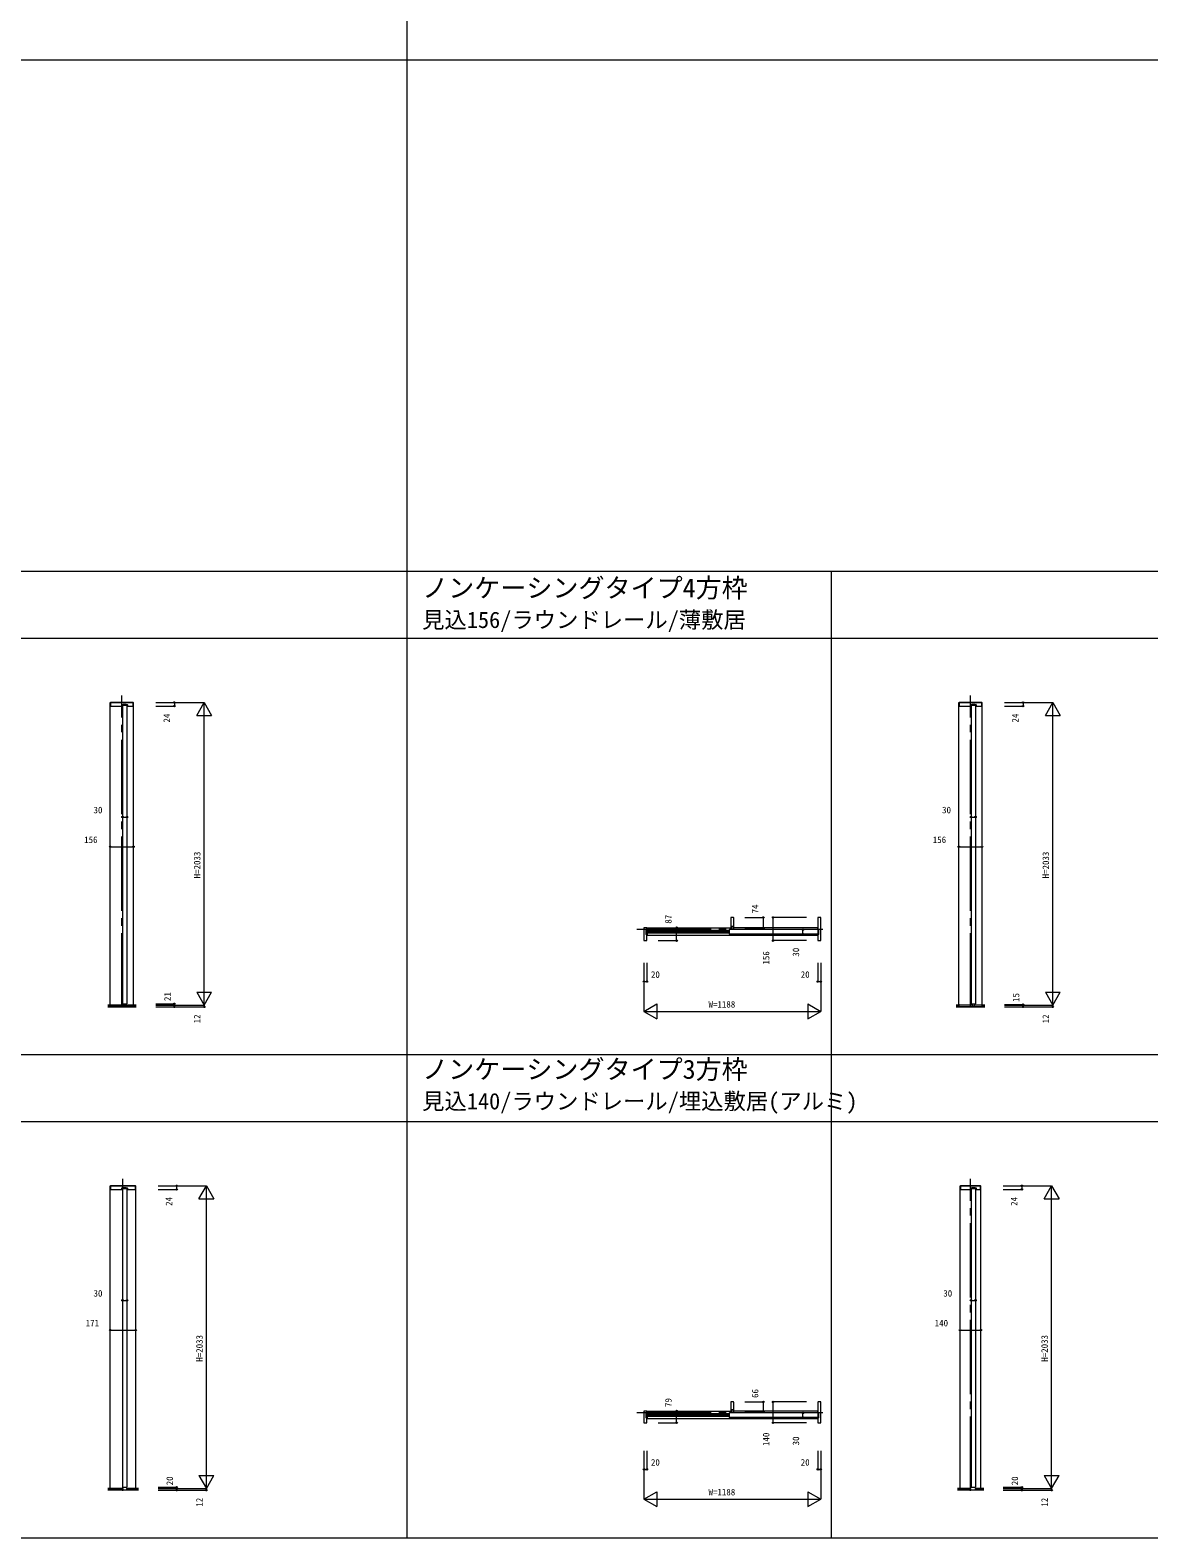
# Model space of a CAD drawing. Units: millimetres, scale not verified. Extents: x -14341 to 14341, y -10000 to 10000.
# Drawn here: x -5473 to 2041, y -10000 to 130 of the extents above; entities that cross this region are included whole.
import ezdxf
from ezdxf.enums import TextEntityAlignment as Align

# ---------------------------------------------------------------- set-up
doc = ezdxf.new("R2010")
doc.units = ezdxf.units.MM
doc.header["$LTSCALE"] = 50
doc.linetypes.add('USER1', pattern=[13, 10, -1, 1, -1])
doc.layers.add('0-0_0', color=7, linetype='Continuous')
for name, color, linetype, lineweight in [('0-1_YKK_F1', 7, 'Continuous', 18), ('0-4_YKK_N1', 2, 'Continuous', 18), ('0-5_YKK_B1', 4, 'Continuous', 18), ('0-6_YKK_Z1', 7, 'Continuous', 18)]:
    doc.layers.add(name, color=color, linetype=linetype, lineweight=lineweight)
doc.styles.add('ＭＳ ゴシック', font='')
doc.styles.get('ＭＳ ゴシック').set_extended_font_data('MS Gothic')

msp = doc.modelspace()

# ---------------------------------------------------------------- linework, layer by layer
at = {"layer": '0-1_YKK_F1'}
for p, q in [((-2940.51, -10000), (-2940.51, 9500)), ((-14340.51, -70), (14159.49, -70)), ((-14340.51, -3505), (14159.49, -3505)), ((-90.51, -10000), (-90.51, -3505)), ((-14340.51, -3955), (14159.49, -3955)), ((-14340.51, -6752.5), (14159.49, -6752.5)), ((-14340.51, -7202.5), (14159.49, -7202.5)), ((-14340.51, -10000), (14340.51, -10000))]:
    msp.add_line(p, q, dxfattribs=at)
at = {"layer": '0-4_YKK_N1'}
for p, q in [((-4629.26, -4387.5), (-4304.26, -4387.5)), ((-4629.26, -4411.5), (-4504.26, -4411.5)), ((-4504.26, -4387.5), (-4504.26, -4411.5)), ((-4354.26, -4474.1), (-4304.26, -4387.5)), ((-4304.26, -6420.5), (-4304.26, -4387.5)), ((-4304.26, -4387.5), (-4254.26, -4474.1)), ((1070.74, -4387.5), (1395.74, -4387.5)), ((1070.74, -4411.5), (1195.74, -4411.5)), ((1195.74, -4387.5), (1195.74, -4411.5)), ((1345.74, -4474.1), (1395.74, -4387.5)), ((1395.74, -6420.5), (1395.74, -4387.5)), ((1395.74, -4387.5), (1445.74, -4474.1)), ((-4354.26, -4474.1), (-4254.26, -4474.1)), ((1345.74, -4474.1), (1445.74, -4474.1)), ((-4853.26, -5156.88), (-4823.26, -5156.88)), ((846.74, -5156.88), (876.74, -5156.88)), ((-4935.26, -5356.88), (-4779.26, -5356.88)), ((764.74, -5356.88), (920.74, -5356.88)), ((-672.76, -5831.5), (-547.76, -5831.5)), ((-547.76, -5905.5), (-547.76, -5831.5)), ((-482.73, -5987.5), (-482.73, -5831.5)), ((-257.73, -5831.5), (-482.73, -5831.5)), ((-177.73, -5831.5), (-180.73, -5831.5)), ((-1255.79, -5900.5), (-1130.79, -5900.5)), ((-1130.79, -5987.5), (-1130.79, -5900.5)), ((-672.76, -5905.5), (-547.76, -5905.5)), ((-282.73, -5943.5), (-282.73, -5913.5)), ((-1255.79, -5987.5), (-1130.79, -5987.5)), ((-257.73, -5987.5), (-482.73, -5987.5)), ((-177.73, -5987.5), (-180.73, -5987.5)), ((-1350.73, -6137.5), (-1350.73, -6462.5)), ((-1330.73, -6137.5), (-1330.73, -6262.5)), ((-162.73, -6137.5), (-162.73, -6462.5)), ((-1350.73, -6262.5), (-1330.73, -6262.5)), ((-4354.26, -6333.9), (-4254.26, -6333.9)), ((-4354.26, -6333.9), (-4304.26, -6420.5)), ((-4304.26, -6420.5), (-4254.26, -6333.9)), ((1345.74, -6333.9), (1445.74, -6333.9)), ((1345.74, -6333.9), (1395.74, -6420.5)), ((1395.74, -6420.5), (1445.74, -6333.9)), ((-4629.26, -6411.5), (-4504.26, -6411.5)), ((-4629.26, -6420.5), (-4304.26, -6420.5)), ((-4629.26, -6432.5), (-4304.26, -6432.5)), ((-4504.26, -6411.5), (-4504.26, -6432.5)), ((-4304.26, -6420.5), (-4304.26, -6432.5)), ((-1350.73, -6462.5), (-1264.12, -6412.5)), ((-1350.73, -6462.5), (-162.73, -6462.5)), ((-1350.73, -6462.5), (-1264.12, -6512.5)), ((-1264.12, -6412.5), (-1264.12, -6512.5)), ((-249.33, -6412.5), (-249.33, -6512.5)), ((-249.33, -6412.5), (-162.73, -6462.5)), ((-249.33, -6512.5), (-162.73, -6462.5)), ((1070.74, -6417.5), (1195.74, -6417.5)), ((1070.74, -6420.5), (1395.74, -6420.5)), ((1070.74, -6432.5), (1395.74, -6432.5)), ((1195.74, -6417.5), (1195.74, -6432.5)), ((1395.74, -6420.5), (1395.74, -6432.5)), ((-4614.26, -7635), (-4289.26, -7635)), ((-4614.26, -7659), (-4489.26, -7659)), ((-4489.26, -7635), (-4489.26, -7659)), ((-4339.26, -7721.6), (-4289.26, -7635)), ((-4289.26, -9668), (-4289.26, -7635)), ((-4289.26, -7635), (-4239.26, -7721.6)), ((1062.74, -7635), (1387.74, -7635)), ((1062.74, -7659), (1187.74, -7659)), ((1187.74, -7635), (1187.74, -7659)), ((1337.74, -7721.6), (1387.74, -7635)), ((1387.74, -9668), (1387.74, -7635)), ((1387.74, -7635), (1437.74, -7721.6)), ((-4339.26, -7721.6), (-4239.26, -7721.6)), ((1337.74, -7721.6), (1437.74, -7721.6)), ((-4853.26, -8404.38), (-4823.26, -8404.38)), ((846.74, -8404.38), (876.74, -8404.38)), ((-4935.26, -8604.38), (-4764.26, -8604.38)), ((772.74, -8604.38), (912.74, -8604.38)), ((-672.76, -9087), (-547.76, -9087)), ((-547.76, -9153), (-547.76, -9087)), ((-482.73, -9227), (-482.73, -9087)), ((-257.73, -9087), (-482.73, -9087)), ((-177.73, -9087), (-180.73, -9087)), ((-1255.79, -9148), (-1130.79, -9148)), ((-1130.79, -9227), (-1130.79, -9148)), ((-672.76, -9153), (-547.76, -9153)), ((-282.73, -9191), (-282.73, -9161)), ((-1255.79, -9227), (-1130.79, -9227)), ((-257.73, -9227), (-482.73, -9227)), ((-177.73, -9227), (-180.73, -9227)), ((-1350.73, -9415), (-1350.73, -9740)), ((-1330.73, -9415), (-1330.73, -9540)), ((-162.73, -9415), (-162.73, -9740)), ((-4339.26, -9581.4), (-4239.26, -9581.4)), ((-4339.26, -9581.4), (-4289.26, -9668)), ((-4289.26, -9668), (-4239.26, -9581.4)), ((-1350.73, -9540), (-1330.73, -9540)), ((1337.74, -9581.4), (1437.74, -9581.4)), ((1337.74, -9581.4), (1387.74, -9668)), ((1387.74, -9668), (1437.74, -9581.4)), ((-4614.26, -9660), (-4489.26, -9660)), ((-4614.26, -9668), (-4289.26, -9668)), ((-4614.26, -9680), (-4289.26, -9680)), ((-4489.26, -9660), (-4489.26, -9680)), ((-4289.26, -9668), (-4289.26, -9680)), ((-1350.73, -9740), (-1264.12, -9690)), ((-1264.12, -9690), (-1264.12, -9790)), ((-249.33, -9690), (-249.33, -9790)), ((-249.33, -9690), (-162.73, -9740)), ((1062.74, -9660), (1187.74, -9660)), ((1062.74, -9668), (1387.74, -9668)), ((1062.74, -9680), (1387.74, -9680)), ((1187.74, -9660), (1187.74, -9680)), ((1387.74, -9668), (1387.74, -9680)), ((-1350.73, -9740), (-162.73, -9740)), ((-1350.73, -9740), (-1264.12, -9790)), ((-249.33, -9790), (-162.73, -9740))]:
    msp.add_line(p, q, dxfattribs=at)
for points in [[(-182.73, -6137.5), (-182.73, -6262.5), (-162.73, -6262.5)], [(-182.73, -9415), (-182.73, -9540), (-162.73, -9540)]]:
    msp.add_lwpolyline(points, dxfattribs=at)
for centre in [(-4504.26, -4387.5), (-4504.26, -4411.5), (1195.74, -4387.5), (1195.74, -4411.5), (-4853.26, -5156.88), (-4823.26, -5156.88), (846.74, -5156.88), (876.74, -5156.88), (-4935.26, -5356.88), (-4779.26, -5356.88), (764.74, -5356.88), (920.74, -5356.88), (-547.76, -5831.5), (-482.73, -5831.5), (-1130.79, -5900.5), (-547.76, -5905.5), (-282.73, -5913.5), (-282.73, -5943.5), (-1130.79, -5987.5), (-482.73, -5987.5), (-1350.73, -6262.5), (-1330.73, -6262.5), (-182.73, -6262.5), (-162.73, -6262.5), (-4504.26, -6411.5), (-4504.26, -6432.5), (-4304.26, -6432.5), (1195.74, -6417.5), (1195.74, -6432.5), (1395.74, -6432.5), (-4489.26, -7635), (-4489.26, -7659), (1187.74, -7635), (1187.74, -7659), (-4853.26, -8404.38), (-4823.26, -8404.38), (846.74, -8404.38), (876.74, -8404.38), (-4935.26, -8604.38), (-4764.26, -8604.38), (772.74, -8604.38), (912.74, -8604.38), (-547.76, -9087), (-482.73, -9087), (-1130.79, -9148), (-547.76, -9153), (-282.73, -9161), (-282.73, -9191), (-1130.79, -9227), (-482.73, -9227), (-1350.73, -9540), (-1330.73, -9540), (-182.73, -9540), (-162.73, -9540), (-4489.26, -9660), (-4489.26, -9680), (-4289.26, -9680), (1187.74, -9660), (1187.74, -9680), (1387.74, -9680)]:
    msp.add_circle(centre, 5, dxfattribs=at)
at = {"layer": '0-5_YKK_B1'}
for p, q in [((-4935.26, -4387.5), (-4779.26, -4387.5)), ((-4935.26, -6420.5), (-4935.26, -4387.5)), ((-4907.96, -4387.3), (-4907.96, -4387.5)), ((-4853.26, -4408.5), (-4853.26, -6411.5)), ((-4823.26, -4408.5), (-4853.26, -4408.5)), ((-4823.26, -4408.5), (-4823.26, -6411.5)), ((-4779.26, -6420.5), (-4779.26, -4387.5)), ((764.74, -4387.5), (920.74, -4387.5)), ((764.74, -6420.5), (764.74, -4387.5)), ((792.04, -4387.3), (792.04, -4387.5)), ((846.74, -4408.5), (846.74, -6412.5)), ((876.74, -4408.5), (846.74, -4408.5)), ((876.74, -4408.5), (876.74, -6412.5)), ((920.74, -6420.5), (920.74, -4387.5)), ((-182.73, -5833.5), (-182.73, -5907.5)), ((-1335.79, -5946.5), (-1335.79, -5910.5)), ((-1333.79, -5908.5), (-1331.79, -5908.5)), ((-1331.79, -5948.5), (-1333.79, -5948.5)), ((-1330.79, -5985.5), (-1330.79, -5949.5)), ((-1330.59, -5951), (-183.73, -5951)), ((-1329.79, -5900.5), (-767.76, -5900.5)), ((-777.76, -5920), (-1329.79, -5920)), ((-1329.79, -5922.6), (-777.76, -5922.6)), ((-1329.79, -5926.8), (-777.76, -5926.8)), ((-1329.79, -5930.2), (-777.76, -5930.2)), ((-1329.79, -5934.4), (-777.76, -5934.4)), ((-777.76, -5937), (-1329.79, -5937)), ((-777.76, -5915.5), (-775.76, -5913.5)), ((-777.76, -5915.5), (-777.76, -5941.5)), ((-775.76, -5943.5), (-777.76, -5941.5)), ((-181.23, -5913.5), (-775.76, -5913.5)), ((-181.23, -5943.5), (-775.76, -5943.5)), ((-183.73, -5900.5), (-747.76, -5900.5)), ((-183.73, -5900.5), (-183.73, -5913.5)), ((-183.73, -5943.5), (-183.73, -5951)), ((-182.73, -5949.5), (-182.73, -5985.5)), ((-181.73, -5908.5), (-179.73, -5908.5)), ((-179.73, -5948.5), (-181.73, -5948.5)), ((-181.23, -5913.5), (-179.23, -5915.5)), ((-181.23, -5943.5), (-179.23, -5941.5)), ((-179.23, -5941.5), (-179.23, -5915.5)), ((-177.73, -5910.5), (-177.73, -5946.5)), ((-4853.26, -6411.5), (-4823.26, -6411.5)), ((846.74, -6412.5), (876.74, -6412.5)), ((-4935.26, -7635), (-4764.26, -7635)), ((-4935.26, -9668), (-4935.26, -7635)), ((-4907.96, -7634.8), (-4907.96, -7635)), ((-4853.26, -7656), (-4853.26, -9660)), ((-4823.26, -7656), (-4853.26, -7656)), ((-4823.26, -7656), (-4823.26, -9660)), ((-4764.26, -9668), (-4764.26, -7635)), ((772.74, -7635), (912.74, -7635)), ((772.74, -9668), (772.74, -7635)), ((846.74, -7656), (846.74, -9660)), ((876.74, -7656), (846.74, -7656)), ((876.74, -7656), (876.74, -9660)), ((912.74, -9668), (912.74, -7635)), ((-182.73, -9089), (-182.73, -9155)), ((-1335.79, -9194), (-1335.79, -9158)), ((-1333.79, -9156), (-1331.79, -9156)), ((-1331.79, -9196), (-1333.79, -9196)), ((-1330.79, -9225), (-1330.79, -9197)), ((-1330.59, -9198.5), (-183.73, -9198.5)), ((-1329.79, -9148), (-767.76, -9148)), ((-777.76, -9167.5), (-1329.79, -9167.5)), ((-1329.79, -9170.1), (-777.76, -9170.1)), ((-1329.79, -9174.3), (-777.76, -9174.3)), ((-1329.79, -9177.7), (-777.76, -9177.7)), ((-1329.79, -9181.9), (-777.76, -9181.9)), ((-777.76, -9184.5), (-1329.79, -9184.5)), ((-777.76, -9163), (-775.76, -9161)), ((-777.76, -9163), (-777.76, -9189)), ((-775.76, -9191), (-777.76, -9189)), ((-181.23, -9161), (-775.76, -9161)), ((-181.23, -9191), (-775.76, -9191)), ((-183.73, -9148), (-747.76, -9148)), ((-183.73, -9148), (-183.73, -9161)), ((-183.73, -9191), (-183.73, -9198.5)), ((-182.73, -9197), (-182.73, -9225)), ((-181.73, -9156), (-179.73, -9156)), ((-179.73, -9196), (-181.73, -9196)), ((-181.23, -9161), (-179.23, -9163)), ((-181.23, -9191), (-179.23, -9189)), ((-179.23, -9189), (-179.23, -9163)), ((-177.73, -9158), (-177.73, -9194)), ((-4853.26, -9660), (-4823.26, -9660)), ((846.74, -9660), (876.74, -9660))]:
    msp.add_line(p, q, dxfattribs=at)
for points in [[(-4781.76, -4409.5), (-4781.76, -4387.5), (-4932.76, -4387.5), (-4932.76, -4409.5)], [(-4930.76, -4411.5), (-4858.46, -4411.5), (-4857.96, -4411), (-4857.96, -4402.3)], [(-4855.96, -4400.3), (-4847.76, -4400.3), (-4847.76, -4397.5), (-4828.76, -4397.5), (-4828.76, -4400.3), (-4820.56, -4400.3)], [(-4818.56, -4402.3), (-4818.56, -4411), (-4818.06, -4411.5), (-4783.76, -4411.5)], [(918.24, -4409.5), (918.24, -4387.5), (767.24, -4387.5), (767.24, -4409.5)], [(769.24, -4411.5), (841.54, -4411.5), (842.04, -4411), (842.04, -4402.3)], [(844.04, -4400.3), (852.24, -4400.3), (852.24, -4397.5), (871.24, -4397.5), (871.24, -4400.3), (879.44, -4400.3)], [(881.44, -4402.3), (881.44, -4411), (881.94, -4411.5), (916.24, -4411.5)], [(-749.76, -5831.5), (-767.76, -5831.5), (-767.76, -5905.5), (-761.76, -5905.5), (-761.76, -5889.5)], [(-761.76, -5889.5), (-753.76, -5889.5), (-753.76, -5905.5), (-747.76, -5905.5), (-747.76, -5833.5)], [(-180.73, -5987.5), (-162.73, -5987.5), (-162.73, -5962.5), (-162.73, -5856.5), (-162.73, -5831.5), (-180.73, -5831.5)], [(-1337.59, -5900.5), (-1350.79, -5900.5), (-1350.79, -5962.5), (-1350.79, -5987.5), (-1332.79, -5987.5)], [(-1330.79, -5907.5), (-1330.79, -5900.5), (-1337.59, -5900.5)], [(-1329.79, -5900.5), (-1329.79, -5943.5), (-1329.79, -5951)], [(774.24, -6432.7), (767.24, -6432.7), (767.24, -6419.7)], [(769.24, -6417.7), (854.04, -6417.7), (854.54, -6418.2), (854.54, -6424.4), (854.54, -6425.5), (868.94, -6425.5), (868.94, -6424.4), (868.94, -6418.2), (869.44, -6417.7), (916.24, -6417.7)], [(918.24, -6419.7), (918.24, -6432.7), (911.24, -6432.7), (774.24, -6432.7)], [(-4766.76, -7657), (-4766.76, -7635), (-4932.76, -7635), (-4932.76, -7657)], [(-4930.76, -7659), (-4858.46, -7659), (-4857.96, -7658.5), (-4857.96, -7649.8)], [(-4855.96, -7647.8), (-4847.76, -7647.8), (-4847.76, -7645), (-4828.76, -7645), (-4828.76, -7647.8), (-4820.56, -7647.8)], [(-4818.56, -7649.8), (-4818.56, -7658.5), (-4818.06, -7659), (-4768.76, -7659)], [(910.24, -7657), (910.24, -7635), (775.24, -7635), (775.24, -7657)], [(777.24, -7659), (841.54, -7659), (842.04, -7658.5), (842.04, -7649.8)], [(844.04, -7647.8), (852.24, -7647.8), (852.24, -7645), (871.24, -7645), (871.24, -7647.8), (879.44, -7647.8)], [(881.44, -7649.8), (881.44, -7658.5), (881.94, -7659), (908.24, -7659)], [(-749.76, -9087), (-767.76, -9087), (-767.76, -9153), (-761.76, -9153), (-761.76, -9137)], [(-761.76, -9137), (-753.76, -9137), (-753.76, -9153), (-747.76, -9153), (-747.76, -9089)], [(-180.73, -9227), (-162.73, -9227), (-162.73, -9210), (-162.73, -9112), (-162.73, -9087), (-180.73, -9087)], [(-1337.59, -9148), (-1350.79, -9148), (-1350.79, -9210), (-1350.79, -9227), (-1332.79, -9227)], [(-1330.79, -9155), (-1330.79, -9148), (-1337.59, -9148)], [(-1329.79, -9148), (-1329.79, -9191), (-1329.79, -9198.5)]]:
    msp.add_lwpolyline(points, dxfattribs=at)
for centre, radius, start, end in [((-4930.76, -4409.5), 2, 180, 270), ((-4855.96, -4402.3), 2, 90, 180), ((-4820.56, -4402.3), 2, 0, 90), ((-4783.76, -4409.5), 2, 270, 0), ((769.24, -4409.5), 2, 180, 270), ((844.04, -4402.3), 2, 90, 180), ((879.44, -4402.3), 2, 0, 90), ((916.24, -4409.5), 2, 270, 0), ((-749.76, -5833.5), 2, 0, 90), ((-180.73, -5833.5), 2, 90, 180), ((-1333.79, -5910.5), 2, 90, 180), ((-1333.79, -5946.5), 2, 180, 270), ((-1331.79, -5907.5), 1, 270, 0), ((-1331.79, -5949.5), 1, 0, 90), ((-181.73, -5907.5), 1, 180, 270), ((-181.73, -5949.5), 1, 90, 180), ((-179.73, -5910.5), 2, 0, 90), ((-179.73, -5946.5), 2, 270, 0), ((-1332.79, -5985.5), 2, 270, 0), ((-180.73, -5985.5), 2, 180, 270), ((769.24, -6419.7), 2, 90, 180), ((916.24, -6419.7), 2, 0, 90), ((-4930.76, -7657), 2, 180, 270), ((-4855.96, -7649.8), 2, 90, 180), ((-4820.56, -7649.8), 2, 0, 90), ((-4768.76, -7657), 2, 270, 0), ((777.24, -7657), 2, 180, 270), ((844.04, -7649.8), 2, 90, 180), ((879.44, -7649.8), 2, 0, 90), ((908.24, -7657), 2, 270, 0), ((-749.76, -9089), 2, 0, 90), ((-180.73, -9089), 2, 90, 180), ((-1333.79, -9158), 2, 90, 180), ((-1333.79, -9194), 2, 180, 270), ((-1331.79, -9155), 1, 270, 0), ((-1331.79, -9197), 1, 0, 90), ((-181.73, -9155), 1, 180, 270), ((-181.73, -9197), 1, 90, 180), ((-179.73, -9158), 2, 0, 90), ((-179.73, -9194), 2, 270, 0), ((-1332.79, -9225), 2, 270, 0), ((-180.73, -9225), 2, 180, 270)]:
    msp.add_arc(centre, radius, start, end, dxfattribs=at)
at = {"layer": '0-6_YKK_Z1', "linetype": 'USER1'}
for p, q in [((-4857.26, -6437.5), (-4857.26, -4340)), ((842.74, -6437.5), (842.74, -4340)), ((-1398.29, -5909.5), (-115.23, -5909.5)), ((-4849.76, -9685), (-4849.76, -7587.5)), ((842.74, -9685), (842.74, -7587.5)), ((-1398.29, -9157), (-115.23, -9157))]:
    msp.add_line(p, q, dxfattribs=at)
at = {"layer": '0-6_YKK_Z1'}
for p, q in [((-4760.21, -6420.5), (-4952.47, -6420.5)), ((-4760.21, -6423.5), (-4952.47, -6423.5)), ((-4760.21, -6426.5), (-4952.47, -6426.5)), ((-4760.21, -6429.5), (-4952.47, -6429.5)), ((-4952.47, -6432.5), (-4760.21, -6432.5)), ((-4857.26, -6420.5), (-4857.26, -6432.5)), ((767.24, -6420.7), (747.53, -6420.7)), ((767.24, -6423.7), (747.53, -6423.7)), ((767.24, -6426.7), (747.53, -6426.7)), ((767.24, -6429.7), (747.53, -6429.7)), ((747.53, -6432.7), (939.79, -6432.7)), ((939.79, -6420.7), (918.44, -6420.7)), ((918.44, -6423.7), (939.79, -6423.7)), ((918.44, -6426.7), (939.79, -6426.7)), ((918.44, -6429.7), (939.79, -6429.7)), ((-4849.76, -9668), (-4952.47, -9668)), ((-4952.47, -9671), (-4849.76, -9671)), ((-4952.47, -9674), (-4849.76, -9674)), ((-4952.47, -9677), (-4849.76, -9677)), ((-4745.21, -9680), (-4952.47, -9680)), ((-4849.76, -9668), (-4849.76, -9680)), ((-4745.21, -9668), (-4825.76, -9668)), ((-4825.76, -9668), (-4825.76, -9680)), ((-4825.76, -9671), (-4745.21, -9671)), ((-4825.76, -9674), (-4745.21, -9674)), ((-4825.76, -9677), (-4745.21, -9677)), ((842.74, -9668), (755.53, -9668)), ((755.53, -9671), (842.74, -9671)), ((755.53, -9674), (842.74, -9674)), ((755.53, -9677), (842.74, -9677)), ((931.79, -9680), (755.53, -9680)), ((842.74, -9668), (842.74, -9680)), ((931.79, -9668), (873.74, -9668)), ((873.74, -9668), (873.74, -9680)), ((873.74, -9671), (931.79, -9671)), ((873.74, -9674), (931.79, -9674)), ((873.74, -9677), (931.79, -9677))]:
    msp.add_line(p, q, dxfattribs=at)

# ---------------------------------------------------------------- texts
at = {"layer": '0-0_0', "style": 'ＭＳ ゴシック'}
for s, height, p in [('ノンケーシングタイプ4方枠', 128.3, (-2840.51, -3719.88)), ('見込156/ラウンドレール/薄敷居', 110, (-2840.51, -3919.93)), ('ノンケーシングタイプ3方枠', 128.3, (-2840.51, -6954.22)), ('見込140/ラウンドレール/埋込敷居(アルミ)', 110, (-2840.51, -7154.27))]:
    msp.add_text(s, height=height, dxfattribs=at).set_placement(p, align=Align.BOTTOM_LEFT)
at = {"layer": '0-4_YKK_N1', "color": 7, "style": 'ＭＳ ゴシック'}
for s, p in [('24', (-4521.13, -4522.03)), ('24', (1178.87, -4522.03)), ('H=2033', (-4316.26, -5569)), ('H=2033', (1383.74, -5569)), ('74', (-568.52, -5804.44)), ('87', (-1151.55, -5873.44)), ('156', (-494.73, -6148.21)), ('30', (-294.73, -6094.92)), ('21', (-4516.26, -6393.35)), ('15', (1183.74, -6399.35)), ('12', (-4316.26, -6543.16)), ('12', (1383.74, -6543.16)), ('24', (-4506.13, -7769.53)), ('24', (1170.87, -7769.53)), ('H=2033', (-4301.26, -8816.5)), ('H=2033', (1375.74, -8816.5)), ('66', (-568.52, -9059.94)), ('79', (-1151.55, -9120.94)), ('140', (-494.73, -9382.71)), ('30', (-294.73, -9378.75)), ('20', (-4501.26, -9646.85)), ('20', (1175.74, -9646.85)), ('12', (-4301.26, -9790.66)), ('12', (1375.74, -9790.66))]:
    msp.add_text(s, height=43.99, rotation=90, dxfattribs=at).set_placement(p, align=Align.BOTTOM_LEFT)
for s, p in [('30', (-5047.69, -5144.88)), ('30', (652.31, -5144.88)), ('156', (-5110.43, -5344.88)), ('156', (589.57, -5344.88)), ('20', (-1303.4, -6250.5)), ('20', (-297.32, -6250.5)), ('W=1188', (-916.73, -6450.5)), ('30', (-5047.69, -8392.38)), ('30', (660.31, -8392.38)), ('171', (-5100.43, -8592.38)), ('140', (602.57, -8592.38)), ('20', (-1303.4, -9528)), ('20', (-297.32, -9528)), ('W=1188', (-916.73, -9728))]:
    msp.add_text(s, height=43.99, dxfattribs=at).set_placement(p, align=Align.BOTTOM_LEFT)

doc.saveas('drawing.dxf')
